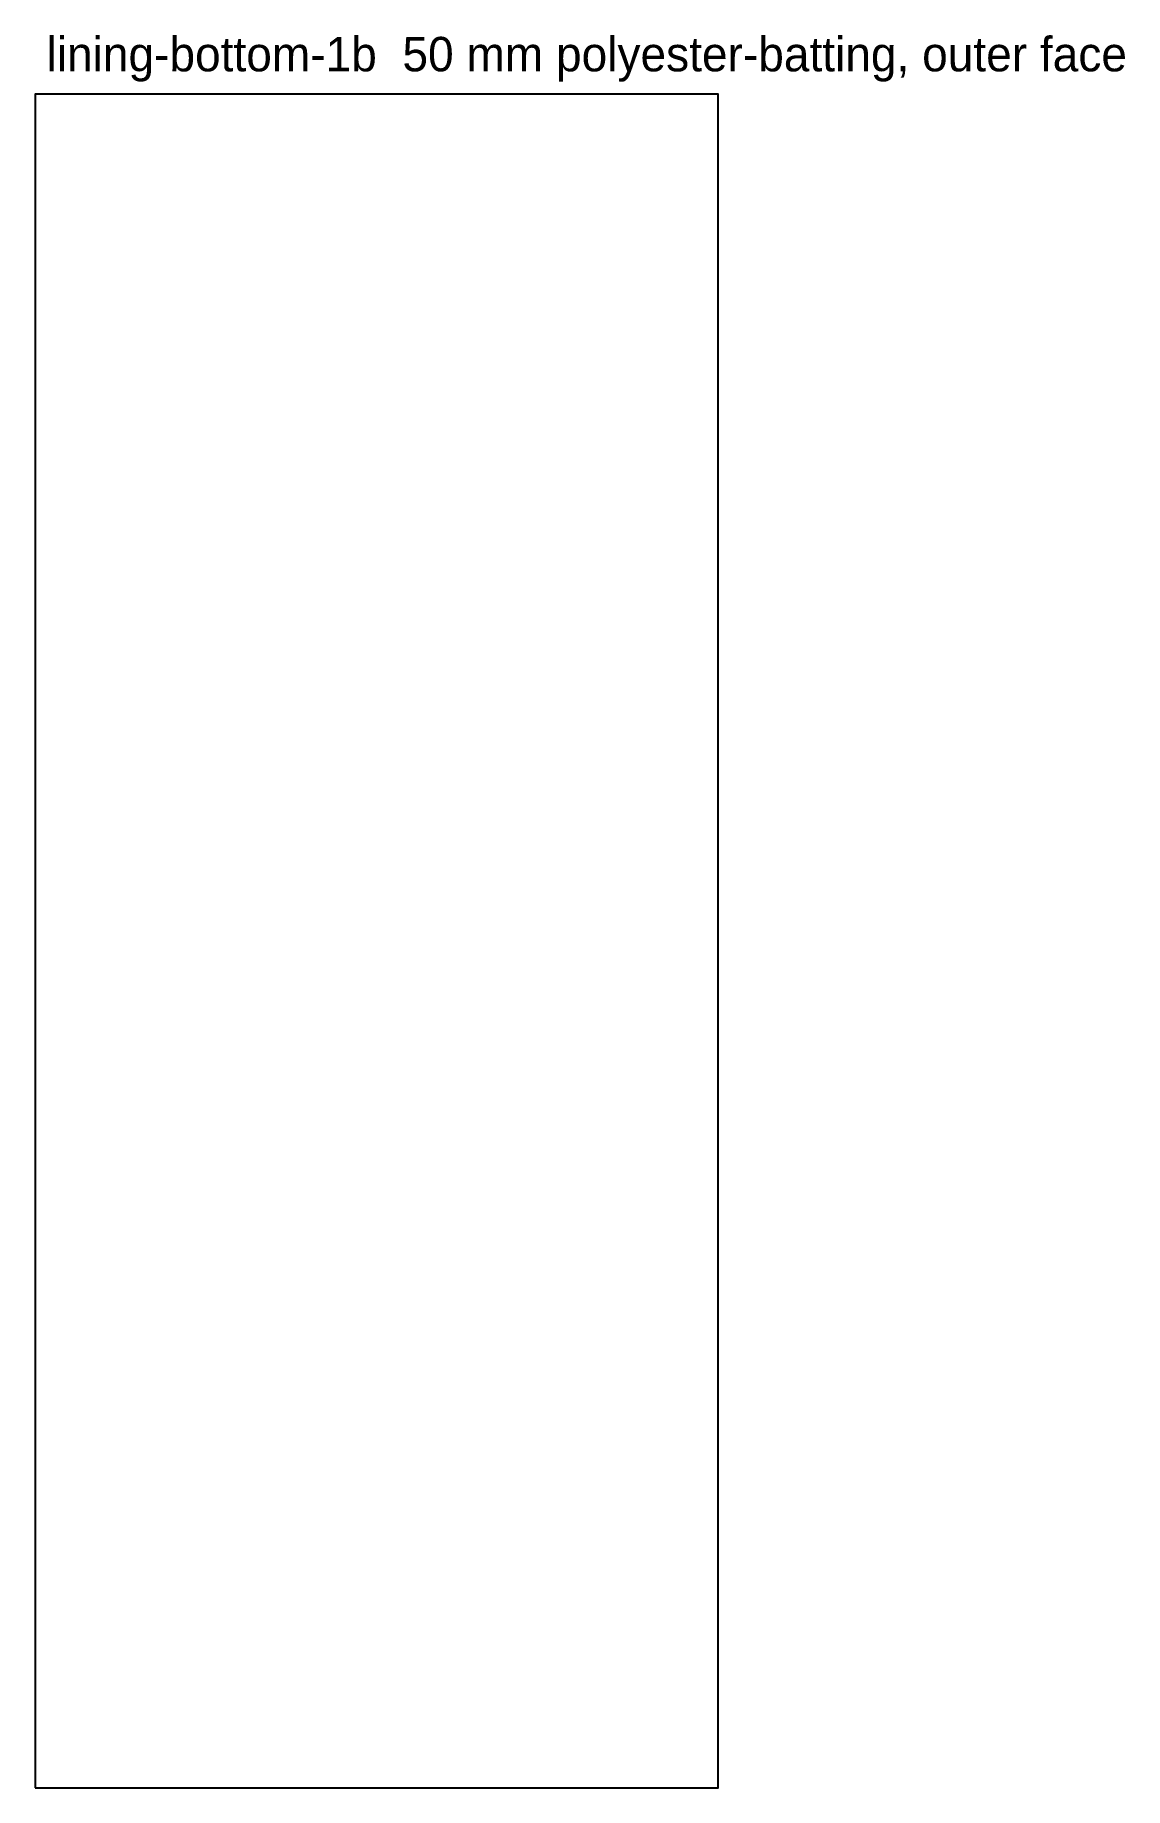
# Model space of a CAD drawing. Header units: millimetres. Extents: x 0 to 190, y 0 to 305.
import ezdxf

# ---------------------------------------------------------------- set-up
doc = ezdxf.new("R2010")
doc.units = ezdxf.units.MM
doc.layers.add('CUT_OUTSIDE', color=1, linetype='Continuous')
doc.layers.add('NOTES', color=7, linetype='Continuous')

msp = doc.modelspace()

# ---------------------------------------------------------------- linework, layer by layer
at = {"layer": 'CUT_OUTSIDE'}
msp.add_lwpolyline([(0, 0), (119, 0), (119, 295), (0, 295), (0, 0)], close=True, dxfattribs=at)

# ---------------------------------------------------------------- texts
at = {"layer": 'NOTES'}
msp.add_text('lining-bottom-1b  50 mm polyester-batting, outer face', height=6, dxfattribs=at).set_placement((2, 299))

doc.saveas('drawing.dxf')
